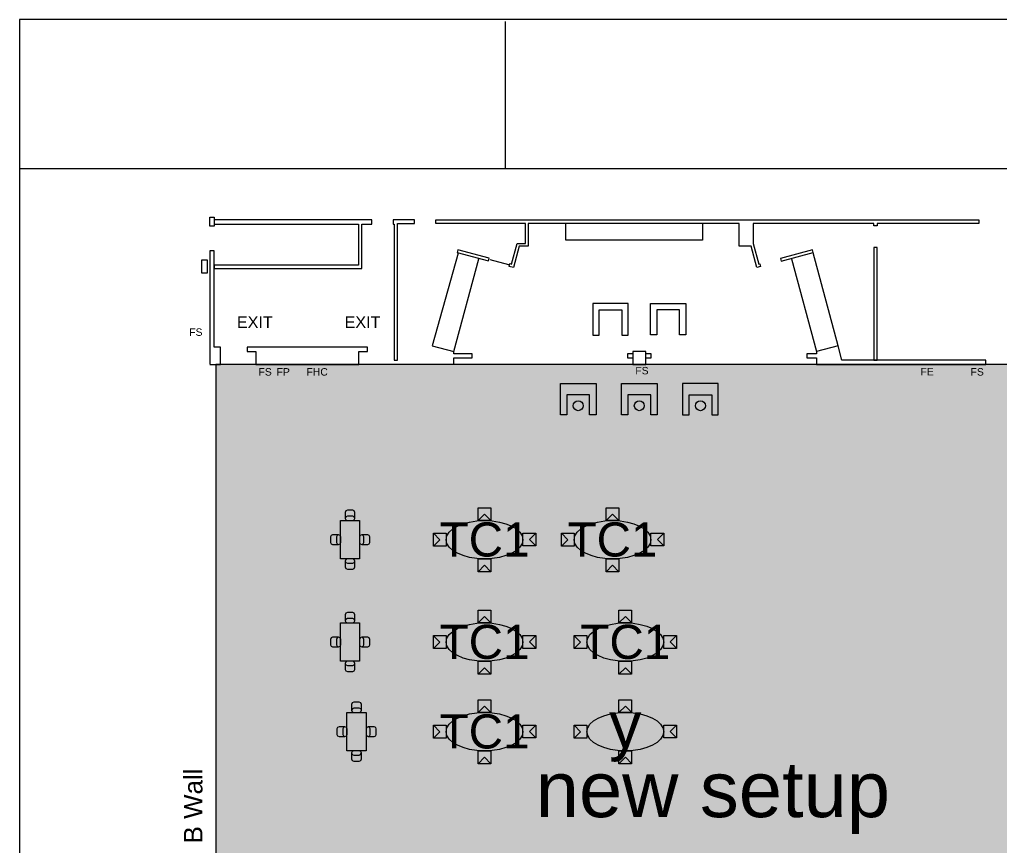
# Model space of a CAD drawing. Header units: feet. Extents: x 280 to 544, y 563 to 815.
# Drawn here: x 279.9 to 433.2, y 685.6 to 814.8 of the extents above; entities that cross this region are included whole.
import ezdxf
from ezdxf.enums import TextEntityAlignment as Align

# ---------------------------------------------------------------- set-up
doc = ezdxf.new("R2010")
doc.units = ezdxf.units.FT
doc.header["$MEASUREMENT"] = 0
for name, color, linetype in [('[labels]', 7, 'Continuous'), ('Background', 7, 'Continuous'), ('Border', 7, 'Continuous'), ('Building', 7, 'Continuous'), ('Layer 1', 7, 'Continuous')]:
    doc.layers.add(name, color=color, linetype=linetype)
doc.styles.add('Arial', font='Arial.ttf')

msp = doc.modelspace()

# ---------------------------------------------------------------- hatches: boundary and pattern name
at = {"layer": 'Background', "lineweight": 0, "true_color": 0xe6e6e6, "transparency": 33554687}
h = msp.add_hatch(color=254, dxfattribs=at)
h.dxf.hatch_style = 1
h.paths.add_polyline_path([(491.79, 760.88), (310.54, 760.88), (310.54, 592.71), (491.79, 592.71)])
at = {"layer": 'Layer 1', "lineweight": 0, "true_color": 0xf9cb9c, "transparency": 33554687}
h = msp.add_hatch(color=31, dxfattribs=at)
h.dxf.hatch_style = 1
h.paths.add_polyline_path([(330.02, 736.48), (333.02, 736.48), (333.02, 730.48), (330.02, 730.48)])
at = {"layer": 'Layer 1', "lineweight": 0, "true_color": 0xb45f06, "transparency": 33554687}
h = msp.add_hatch(color=32, dxfattribs=at)
edge = h.paths.add_edge_path(flags=0)
edge.add_ellipse((352.55, 733.48), major_axis=(6, 0), ratio=0.5, start_angle=0.0057, end_angle=360, ccw=False)
edge.add_line((358.55, 733.48), (358.55, 733.48))
h = msp.add_hatch(color=32, dxfattribs=at)
edge = h.paths.add_edge_path(flags=0)
edge.add_ellipse((372.56, 733.48), major_axis=(6, 0), ratio=0.5, start_angle=0.0057, end_angle=360, ccw=False)
edge.add_line((378.56, 733.48), (378.56, 733.48))
at = {"layer": 'Layer 1', "lineweight": 0, "true_color": 0xf9cb9c, "transparency": 33554687}
h = msp.add_hatch(color=31, dxfattribs=at)
h.dxf.hatch_style = 1
h.paths.add_polyline_path([(330.02, 720.48), (333.02, 720.48), (333.02, 714.48), (330.02, 714.48)])
at = {"layer": 'Layer 1', "lineweight": 0, "true_color": 0xb45f06, "transparency": 33554687}
h = msp.add_hatch(color=32, dxfattribs=at)
edge = h.paths.add_edge_path(flags=0)
edge.add_ellipse((352.55, 717.48), major_axis=(6, 0), ratio=0.5, start_angle=0.0057, end_angle=360, ccw=False)
edge.add_line((358.55, 717.48), (358.55, 717.48))
h = msp.add_hatch(color=32, dxfattribs=at)
edge = h.paths.add_edge_path(flags=0)
edge.add_ellipse((374.56, 717.48), major_axis=(6, 0), ratio=0.5, start_angle=0.0057, end_angle=360, ccw=False)
edge.add_line((380.56, 717.48), (380.56, 717.48))
at = {"layer": 'Layer 1', "lineweight": 0, "true_color": 0xf9cb9c, "transparency": 33554687}
h = msp.add_hatch(color=31, dxfattribs=at)
h.dxf.hatch_style = 1
h.paths.add_polyline_path([(331.02, 706.48), (334.02, 706.48), (334.02, 700.48), (331.02, 700.48)])
at = {"layer": 'Layer 1', "lineweight": 0, "true_color": 0xb45f06, "transparency": 33554687}
h = msp.add_hatch(color=32, dxfattribs=at)
edge = h.paths.add_edge_path(flags=0)
edge.add_ellipse((352.55, 703.48), major_axis=(6, 0), ratio=0.5, start_angle=0.0057, end_angle=360, ccw=False)
edge.add_line((358.55, 703.48), (358.55, 703.48))
h = msp.add_hatch(color=32, dxfattribs=at)
edge = h.paths.add_edge_path(flags=0)
edge.add_ellipse((374.56, 703.48), major_axis=(6, 0), ratio=0.5, start_angle=0.0057, end_angle=360, ccw=False)
edge.add_line((380.56, 703.48), (380.56, 703.48))

# ---------------------------------------------------------------- linework, layer by layer
at = {"layer": 'Background', "color": 254, "lineweight": 0, "true_color": 0xe6e6e6, "transparency": 33554687}
msp.add_lwpolyline([(491.79, 760.88), (310.54, 760.88), (310.54, 592.71), (491.79, 592.71)], close=True, dxfattribs=at)
at = {"layer": 'Background', "color": 254, "lineweight": 25, "true_color": 0xe6e6e6}
msp.add_lwpolyline([(491.79, 760.88), (310.54, 760.88), (310.54, 592.71), (491.79, 592.71)], close=True, dxfattribs=at)
at = {"layer": 'Border', "color": 18, "lineweight": 25, "true_color": 0x000000}
msp.add_lwpolyline([(279.85, 562.76), (543.85, 562.76), (543.85, 814.76), (279.85, 814.76)], close=True, dxfattribs=at)
for points in [[(355.82, 791.48), (355.82, 814.48)], [(279.88, 791.49), (542.88, 791.49)]]:
    msp.add_lwpolyline(points, dxfattribs=at)
at = {"layer": 'Building', "color": 18, "lineweight": 25, "true_color": 0x000000}
for points in [[(309.61, 783.88), (310.27, 783.88), (310.27, 782.46), (309.61, 782.46)], [(310.27, 782.79), (332.83, 782.79), (332.83, 776.38), (310.27, 776.38), (310.27, 775.84), (333.38, 775.84), (333.38, 782.79), (334.91, 782.79), (334.91, 783.46), (310.27, 783.46)], [(338.25, 782.79), (338.41, 782.79), (338.41, 761.55), (338.96, 761.55), (338.96, 782.92), (341.59, 782.92), (341.59, 783.46), (338.96, 783.46), (338.25, 783.46)], [(413.4, 779.17), (413.4, 761.55), (413.94, 761.55), (413.94, 779.17)], [(348.39, 778.79), (348.28, 778.37), (353.16, 777.06), (353.28, 777.48)], [(403.82, 778.79), (398.81, 777.45), (398.93, 777.03), (403.93, 778.37)], [(309.23, 777.15), (308.27, 777.15), (308.27, 775.19), (309.23, 775.19)], [(375.75, 762.88), (375.75, 760.88), (377.75, 760.88), (377.75, 762.88)], [(365.43, 752.98), (364.43, 752.98), (364.43, 757.88), (369.98, 757.88), (369.98, 752.98), (368.98, 752.98), (368.98, 756.12), (365.43, 756.12)], [(373.98, 757.88), (379.53, 757.88), (379.53, 752.98), (378.53, 752.98), (378.53, 756.12), (374.98, 756.12), (374.98, 752.98), (373.98, 752.98)], [(388.08, 756.12), (388.08, 752.98), (389.08, 752.98), (389.08, 757.88), (383.53, 757.88), (383.53, 752.98), (384.53, 752.98), (384.53, 756.12)]]:
    msp.add_lwpolyline(points, close=True, dxfattribs=at)
for points in [[(356.5, 776.62), (356.76, 776.55), (357.63, 779.79), (358.94, 779.79), (358.94, 782.92), (344.93, 782.92), (344.93, 783.46), (429.85, 783.46), (429.85, 782.92), (413.94, 782.92), (413.94, 782.51), (413.4, 782.51), (413.4, 782.92), (394.58, 782.92), (394.58, 779.79), (395.45, 776.55), (395.59, 776.59), (395.71, 776.16)], [(395.71, 776.16), (395.14, 776.01), (394.24, 779.35), (392.34, 779.35), (392.34, 782.92), (359.37, 782.92), (359.37, 779.35), (357.97, 779.35), (357.07, 776.01), (356.38, 776.2), (356.5, 776.62)], [(365.27, 780.3), (365.27, 782.92)], [(386.63, 782.79), (386.63, 780.29), (365.27, 780.29)], [(309.61, 760.88), (310.27, 760.88), (311.28, 760.88), (311.28, 763.55), (310.27, 763.55), (310.27, 778.62), (309.61, 778.62), (309.61, 760.9)], [(348.42, 778.26), (344.38, 763.79), (347.75, 762.88)], [(402.92, 761.88), (404.46, 761.88), (404.46, 760.88), (430.96, 760.88), (430.96, 761.55), (408.44, 761.55), (407.84, 763.79), (403.95, 778.31)], [(347.75, 760.88), (347.75, 761.88), (350.59, 761.88), (350.59, 762.55), (347.75, 762.55), (347.75, 762.88), (351.64, 777.4)], [(353.4, 777.28), (356.29, 776.5)], [(400.57, 777.4), (404.46, 762.88), (404.46, 762.55), (402.92, 762.55), (402.92, 761.88)], [(374.03, 769.38), (374.03, 765.43), (375.03, 765.43), (375.03, 770.38), (369.48, 770.38), (369.48, 765.43), (370.48, 765.43), (370.48, 769.38), (374.04, 769.38)], [(379.48, 769.38), (379.48, 765.48), (378.48, 765.48), (378.48, 770.38), (384.03, 770.38), (384.03, 765.48), (383.03, 765.48), (383.03, 769.38), (379.47, 769.38)], [(407.84, 763.79), (404.46, 762.88)], [(316.77, 762.88), (316.77, 760.88), (318.77, 760.88), (332.91, 760.88), (332.91, 762.88), (334.24, 762.88), (334.24, 763.55), (315.44, 763.55), (315.44, 762.88), (316.78, 762.88)], [(375.75, 762.55), (374.92, 762.55), (374.92, 761.88), (375.75, 761.88)], [(377.75, 761.88), (378.59, 761.88), (378.59, 762.55), (377.75, 762.55)], [(310.54, 760.88), (310.54, 591.97)]]:
    msp.add_lwpolyline(points, dxfattribs=at)
for centre in [(367.2, 754.42), (376.75, 754.42), (386.31, 754.42)]:
    msp.add_circle(centre, 0.781, dxfattribs=at)
at = {"layer": 'Layer 1', "color": 18, "lineweight": 25, "true_color": 0x000000}
for points in [[(332.29, 736.82), (332.29, 737.75), (332.19, 737.99), (331.95, 738.08), (331.1, 738.08), (330.86, 737.99), (330.76, 737.75), (330.76, 736.82), (330.86, 736.58), (331.1, 736.48), (331.95, 736.48), (332.19, 736.58), (332.29, 736.82), (332.19, 737.05), (331.95, 737.15), (331.1, 737.15), (330.88, 737.03), (330.76, 736.82)], [(351.56, 736.48), (352.56, 737.48), (353.56, 736.48)], [(371.57, 736.48), (372.57, 737.48), (373.57, 736.48)], [(329.73, 734.24), (328.8, 734.24), (328.56, 734.15), (328.46, 733.91), (328.46, 733.06), (328.56, 732.82), (328.8, 732.72), (329.73, 732.72), (329.97, 732.82), (330.06, 733.06), (330.06, 733.91), (329.97, 734.15), (329.73, 734.24), (329.5, 734.15), (329.4, 733.91), (329.4, 733.06), (329.52, 732.84), (329.73, 732.72)], [(333.36, 732.72), (334.29, 732.72), (334.53, 732.82), (334.63, 733.06), (334.63, 733.91), (334.53, 734.15), (334.29, 734.24), (333.36, 734.24), (333.12, 734.15), (333.02, 733.91), (333.02, 733.06), (333.12, 732.82), (333.36, 732.72), (333.59, 732.82), (333.69, 733.06), (333.69, 733.91), (333.57, 734.13), (333.36, 734.24)], [(344.55, 734.48), (345.55, 733.48), (344.55, 732.48)], [(360.56, 732.51), (359.56, 733.51), (360.56, 734.51)], [(364.56, 734.48), (365.56, 733.48), (364.56, 732.48)], [(380.57, 732.51), (379.57, 733.51), (380.57, 734.51)], [(330.76, 730.15), (330.76, 729.22), (330.86, 728.98), (331.1, 728.88), (331.95, 728.88), (332.19, 728.98), (332.29, 729.22), (332.29, 730.15), (332.19, 730.39), (331.95, 730.48), (331.1, 730.48), (330.86, 730.39), (330.76, 730.15), (330.86, 729.91), (331.1, 729.82), (331.95, 729.82), (332.17, 729.93), (332.29, 730.15)], [(351.56, 728.48), (352.56, 729.48), (353.56, 728.48)], [(371.57, 728.48), (372.57, 729.48), (373.57, 728.48)], [(332.29, 720.82), (332.29, 721.75), (332.19, 721.99), (331.95, 722.08), (331.1, 722.08), (330.86, 721.99), (330.76, 721.75), (330.76, 720.82), (330.86, 720.58), (331.1, 720.48), (331.95, 720.48), (332.19, 720.58), (332.29, 720.82), (332.19, 721.05), (331.95, 721.15), (331.1, 721.15), (330.88, 721.03), (330.76, 720.82)], [(351.56, 720.48), (352.56, 721.48), (353.56, 720.48)], [(373.57, 720.48), (374.57, 721.48), (375.57, 720.48)], [(329.73, 718.24), (328.8, 718.24), (328.56, 718.15), (328.46, 717.91), (328.46, 717.06), (328.56, 716.82), (328.8, 716.72), (329.73, 716.72), (329.97, 716.82), (330.06, 717.06), (330.06, 717.91), (329.97, 718.15), (329.73, 718.24), (329.5, 718.15), (329.4, 717.91), (329.4, 717.06), (329.52, 716.84), (329.73, 716.72)], [(333.36, 716.72), (334.29, 716.72), (334.53, 716.82), (334.63, 717.06), (334.63, 717.91), (334.53, 718.15), (334.29, 718.24), (333.36, 718.24), (333.12, 718.15), (333.02, 717.91), (333.02, 717.06), (333.12, 716.82), (333.36, 716.72), (333.59, 716.82), (333.69, 717.06), (333.69, 717.91), (333.57, 718.13), (333.36, 718.24)], [(344.55, 718.48), (345.55, 717.48), (344.55, 716.48)], [(360.56, 716.51), (359.56, 717.51), (360.56, 718.51)], [(366.56, 718.48), (367.56, 717.48), (366.56, 716.48)], [(382.57, 716.51), (381.57, 717.51), (382.57, 718.51)], [(330.76, 714.15), (330.76, 713.22), (330.86, 712.98), (331.1, 712.88), (331.95, 712.88), (332.19, 712.98), (332.29, 713.22), (332.29, 714.15), (332.19, 714.39), (331.95, 714.48), (331.1, 714.48), (330.86, 714.39), (330.76, 714.15), (330.86, 713.91), (331.1, 713.82), (331.95, 713.82), (332.17, 713.93), (332.29, 714.15)], [(351.56, 712.48), (352.56, 713.48), (353.56, 712.48)], [(373.57, 712.48), (374.57, 713.48), (375.57, 712.48)], [(333.29, 706.82), (333.29, 707.75), (333.19, 707.99), (332.95, 708.08), (332.1, 708.08), (331.86, 707.99), (331.76, 707.75), (331.76, 706.82), (331.86, 706.58), (332.1, 706.48), (332.95, 706.48), (333.19, 706.58), (333.29, 706.82), (333.19, 707.05), (332.95, 707.15), (332.1, 707.15), (331.88, 707.03), (331.76, 706.82)], [(351.56, 706.48), (352.56, 707.48), (353.56, 706.48)], [(373.57, 706.48), (374.57, 707.48), (375.57, 706.48)], [(330.73, 704.24), (329.8, 704.24), (329.56, 704.15), (329.46, 703.91), (329.46, 703.06), (329.56, 702.82), (329.8, 702.72), (330.73, 702.72), (330.97, 702.82), (331.06, 703.06), (331.06, 703.91), (330.97, 704.15), (330.73, 704.24), (330.5, 704.15), (330.4, 703.91), (330.4, 703.06), (330.52, 702.84), (330.73, 702.72)], [(334.36, 702.72), (335.29, 702.72), (335.53, 702.82), (335.63, 703.06), (335.63, 703.91), (335.53, 704.15), (335.29, 704.24), (334.36, 704.24), (334.12, 704.15), (334.02, 703.91), (334.02, 703.06), (334.12, 702.82), (334.36, 702.72), (334.59, 702.82), (334.69, 703.06), (334.69, 703.91), (334.57, 704.13), (334.36, 704.24)], [(344.55, 704.48), (345.55, 703.48), (344.55, 702.48)], [(360.56, 702.51), (359.56, 703.51), (360.56, 704.51)], [(366.56, 704.48), (367.56, 703.48), (366.56, 702.48)], [(382.57, 702.51), (381.57, 703.51), (382.57, 704.51)], [(331.76, 700.15), (331.76, 699.22), (331.86, 698.98), (332.1, 698.88), (332.95, 698.88), (333.19, 698.98), (333.29, 699.22), (333.29, 700.15), (333.19, 700.39), (332.95, 700.48), (332.1, 700.48), (331.86, 700.39), (331.76, 700.15), (331.86, 699.91), (332.1, 699.82), (332.95, 699.82), (333.17, 699.93), (333.29, 700.15)], [(351.56, 698.48), (352.56, 699.48), (353.56, 698.48)], [(373.57, 698.48), (374.57, 699.48), (375.57, 698.48)]]:
    msp.add_lwpolyline(points, dxfattribs=at)
for points in [[(351.54, 738.48), (353.54, 738.48), (353.54, 736.48), (351.54, 736.48)], [(371.55, 738.48), (373.55, 738.48), (373.55, 736.48), (371.55, 736.48)], [(330.02, 736.48), (333.02, 736.48), (333.02, 730.48), (330.02, 730.48)], [(346.55, 734.49), (346.55, 732.49), (344.55, 732.49), (344.55, 734.49)], [(358.56, 732.5), (358.56, 734.5), (360.56, 734.5), (360.56, 732.5)], [(366.56, 734.49), (366.56, 732.49), (364.56, 732.49), (364.56, 734.49)], [(378.57, 732.5), (378.57, 734.5), (380.57, 734.5), (380.57, 732.5)], [(351.54, 730.48), (353.54, 730.48), (353.54, 728.48), (351.54, 728.48)], [(371.55, 730.48), (373.55, 730.48), (373.55, 728.48), (371.55, 728.48)], [(351.54, 722.48), (353.54, 722.48), (353.54, 720.48), (351.54, 720.48)], [(373.55, 722.48), (375.55, 722.48), (375.55, 720.48), (373.55, 720.48)], [(330.02, 720.48), (333.02, 720.48), (333.02, 714.48), (330.02, 714.48)], [(346.55, 718.49), (346.55, 716.49), (344.55, 716.49), (344.55, 718.49)], [(358.56, 716.5), (358.56, 718.5), (360.56, 718.5), (360.56, 716.5)], [(368.56, 718.49), (368.56, 716.49), (366.56, 716.49), (366.56, 718.49)], [(380.57, 716.5), (380.57, 718.5), (382.57, 718.5), (382.57, 716.5)], [(351.54, 714.48), (353.54, 714.48), (353.54, 712.48), (351.54, 712.48)], [(373.55, 714.48), (375.55, 714.48), (375.55, 712.48), (373.55, 712.48)], [(351.54, 708.48), (353.54, 708.48), (353.54, 706.48), (351.54, 706.48)], [(373.55, 708.48), (375.55, 708.48), (375.55, 706.48), (373.55, 706.48)], [(331.02, 706.48), (334.02, 706.48), (334.02, 700.48), (331.02, 700.48)], [(346.55, 704.49), (346.55, 702.49), (344.55, 702.49), (344.55, 704.49)], [(358.56, 702.5), (358.56, 704.5), (360.56, 704.5), (360.56, 702.5)], [(368.56, 704.49), (368.56, 702.49), (366.56, 702.49), (366.56, 704.49)], [(380.57, 702.5), (380.57, 704.5), (382.57, 704.5), (382.57, 702.5)], [(351.54, 700.48), (353.54, 700.48), (353.54, 698.48), (351.54, 698.48)], [(373.55, 700.48), (375.55, 700.48), (375.55, 698.48), (373.55, 698.48)]]:
    msp.add_lwpolyline(points, close=True, dxfattribs=at)
at = {"layer": 'Layer 1', "color": 18, "lineweight": 0, "true_color": 0x000000, "transparency": 33554687}
for points in [[(330.02, 736.48), (333.02, 736.48), (333.02, 730.48), (330.02, 730.48)], [(330.02, 720.48), (333.02, 720.48), (333.02, 714.48), (330.02, 714.48)], [(331.02, 706.48), (334.02, 706.48), (334.02, 700.48), (331.02, 700.48)]]:
    msp.add_lwpolyline(points, close=True, dxfattribs=at)
at = {"layer": 'Layer 1', "color": 18, "lineweight": 25, "true_color": 0x000000}
for centre in [(352.55, 733.48), (372.56, 733.48), (352.55, 717.48), (374.56, 717.48), (352.55, 703.48), (374.56, 703.48)]:
    msp.add_ellipse(centre, major_axis=(6, 0), ratio=0.5, dxfattribs=at)

# ---------------------------------------------------------------- texts
at = {"layer": '[labels]', "color": 18, "true_color": 0x000000, "width": 16.0087, "attachment_point": 5, "line_spacing_factor": 0.85, "style": 'Arial'}
for s, insert, char_height in [('TC1', (352.55, 733.48), 5.329), ('TC1', (372.56, 733.48), 5.329), ('TC1', (352.55, 717.48), 5.329), ('TC1', (374.56, 717.48), 5.329), ('TC1', (352.55, 703.48), 5.329), ('y', (374.56, 703.48), 7.25)]:
    msp.add_mtext(s, dxfattribs=dict(at, insert=insert, char_height=char_height))
at = {"layer": 'Building', "color": 18, "true_color": 0x000000, "style": 'Arial'}
for s, height, p in [('EXIT', 1.812, (313.82, 768.39)), ('EXIT', 1.812, (330.66, 768.39)), ('FS', 1.16, (306.38, 766.5)), ('FS', 1.16, (317.21, 760.29)), ('FP', 1.16, (320.04, 760.29)), ('FHC', 1.16, (324.71, 760.29)), ('FS', 1.16, (376.13, 760.48)), ('FE', 1.16, (420.73, 760.32)), ('FS', 1.16, (428.55, 760.29))]:
    msp.add_text(s, height=height, dxfattribs=at).set_placement(p, align=Align.TOP_LEFT)
msp.add_text('B Wall', height=2.9, rotation=90, dxfattribs=at).set_placement((305.54, 686.02), align=Align.TOP_LEFT)
at = {"layer": 'Layer 1', "color": 18, "true_color": 0x000000, "insert": (360.56, 698.82), "char_height": 8.7, "width": 95, "attachment_point": 1, "line_spacing_factor": 0.85, "style": 'Arial'}
msp.add_mtext('new setup', dxfattribs=at)

doc.saveas('drawing.dxf')
